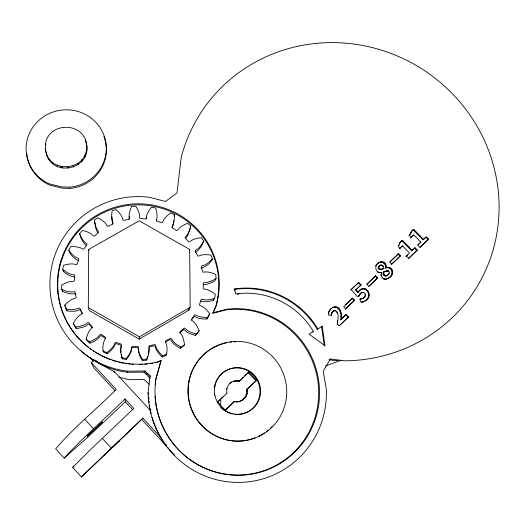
<?xml version="1.0" encoding="UTF-8"?>
<svg xmlns="http://www.w3.org/2000/svg" width="525" height="525" viewBox="0 0 525 525"><rect width="100%" height="100%" fill="white"/><g stroke="black" fill="none" stroke-linecap="round" stroke-linejoin="round"><path stroke-width="0.79" d="M88.312 307.578L88.686 249.454L139.217 220.815L189.63 249.382L190.194 307.25L188.797 310.223L139.178 339.124L89.25 310.551L88.312 307.578L139.407 336.814L190.194 307.25M120.862 352.4L120.901 348.41L121.439 346.329A0.938 0.932 -46.8 0 0 120.796 345.188L116.393 343.731A0.938 0.932 -44.8 0 0 115.185 344.262C113.82 348.351 110.342 351.225 107.054 353.784L103.235 351.927C102.388 347.445 103.005 342.32 105.453 338.369A0.952 0.938 -39.6 0 0 105.125 337.076L101.213 334.497A0.952 0.938 -38.1 0 0 99.894 334.701C97.479 338.336 93.319 340.239 89.427 341.88L86.192 339.071C87.294 335.002 88.633 330.638 91.914 327.771A0.945 0.938 -34.4 0 0 91.934 326.445L88.843 322.941A0.945 0.938 -33.1 0 0 87.518 322.796C84.249 325.684 79.754 326.452 75.574 327.029L73.198 323.485C75.324 319.85 77.739 315.984 81.644 314.062A0.945 0.932 -29.7 0 0 82.018 312.782L79.951 308.615A0.945 0.932 -28.4 0 0 78.717 308.136C74.832 310.072 70.311 309.658 66.143 309.146L64.785 305.117C67.771 302.157 71.098 299.053 75.357 298.2A0.945 0.932 -25.2 0 0 76.046 297.065L75.154 292.517A0.945 0.932 -24 0 0 74.084 291.736C69.864 292.609 65.618 291.053 61.747 289.492L61.497 285.259C65.133 283.178 69.129 281.039 73.448 281.302A0.938 0.925 -20.9 0 0 74.406 280.383L74.734 275.776A0.938 0.925 -19.7 0 0 73.92 274.752C69.641 274.516 65.966 271.937 62.659 269.437L63.518 265.296C67.548 264.219 71.938 263.176 76.027 264.534A0.938 0.919 -16.7 0 0 77.188 263.898L78.704 259.54A0.938 0.919 -15.6 0 0 78.186 258.346C74.143 257.027 71.282 253.608 68.762 250.359L70.665 246.599C74.806 246.586 79.295 246.691 82.871 249.04A0.932 0.919 -12.6 0 0 84.157 248.719L86.75 244.906A0.932 0.919 -11.4 0 0 86.559 243.626C83.016 241.329 81.165 237.307 79.59 233.546L82.405 230.403C86.382 231.44 90.668 232.68 93.496 235.856A0.932 0.912 -8.5 0 0 94.808 235.876L98.3 232.857A0.932 0.912 -7.4 0 0 98.451 231.577L96.475 228.618L94.782 223.02M385.967 267.671C393.264 265.164 394.944 275.73 388.671 278.033C394.498 275.349 392.195 265.598 385.396 268.045C386.702 264.383 382.423 260.754 379.05 262.69C382.292 259.987 387.424 263.707 385.967 267.671L385.396 268.045M111.969 216.766L112.455 223.919M86.625 151.64C90.851 117.252 37.347 120.468 46.41 153.923C52.854 177.621 91.035 169.339 86.612 144.966M340.607 319.863C342.024 314.77 339.714 304.9 332.594 307.657C339.695 303.995 342.786 314.35 341.086 319.6L340.607 319.863L346.093 314.436L348.488 316.923L339.229 325.913L337.601 324.22C337.299 320.112 340.213 312.329 334.806 310.505L333.355 311.036L334.806 310.505M129.058 219.253L129.373 216.241M389.255 277.673L387.601 278.709L388.178 278.355C384.412 280.934 379.536 276.432 381.701 272.416C375.71 273.86 373.505 265.42 378.65 262.868L377.167 264.029L377.718 263.642M328.86 311.443L331.006 308.779L329.057 311.647L328.538 315.072L331.603 315.171L331.859 313.156L332.837 311.463L331.767 312.519L331.15 315.446M337.312 322.245L337.424 320.755M156.607 220.94L156.726 219.509M173.821 220.559L172.476 227.588M223.709 409.369L224.805 410.537L233.927 401.599C241.014 403.318 249.047 396.867 247.229 389.32L256.62 380.251L248.889 372.081L244.65 375.821M236.624 401.907C242.747 401.881 247.826 395.633 246.428 389.648L256.62 380.251M139.178 339.124L139.407 336.814M229.858 383.276L231.597 382.056C227.935 384.359 225.888 388.986 226.938 393.225L217.718 402.104L225.461 410.353L234.649 401.356L237.359 401.664M148.719 394.629L148.089 392.51L150.032 375.742L145.038 370.998L127.267 371.149A88.377 87.603 -2.3 0 1 50.597 273.203A88.377 87.603 -2.3 0 1 149.599 197.328L165.487 201.462L176.971 193.003L181.243 157.323A163.229 157.237 33.8 0 1 361.777 45.301A163.229 157.237 33.8 0 1 498.881 215.362A163.229 157.237 33.8 0 1 345.306 360.819L330.369 359.021L329.201 360.104M166.189 354.762L166.366 353.259M148.805 347.412A0.932 0.932 0 0 1 149.533 346.835L154.068 345.89A0.932 0.932 0 0 1 155.203 346.553C156.056 350.752 159.154 354.008 162.1 356.915L166.103 355.51C167.501 351.186 167.501 346.027 165.559 341.821A0.945 0.938 0 0 1 166.038 340.574L170.225 338.467A0.945 0.938 0 0 1 171.504 338.822C173.447 342.694 177.325 345.056 180.968 347.13L184.505 344.708C183.907 340.567 183.12 336.092 180.226 332.876A0.938 0.938 50.1 0 1 180.364 331.551L183.842 328.447A0.938 0.938 47.2 0 1 185.168 328.453C188.035 331.682 192.38 332.962 196.429 334.012L199.198 330.77C197.544 326.937 195.635 322.836 192.012 320.48A0.938 0.932 41.4 0 1 191.802 319.174L194.335 315.289A0.938 0.932 39.6 0 1 195.615 314.954C199.205 317.323 203.713 317.435 207.874 317.408L209.692 313.582C207.113 310.314 204.218 306.856 200.123 305.524A0.938 0.925 35.4 0 1 199.585 304.316L201.009 299.919A0.932 0.925 33.9 0 1 202.151 299.276C206.213 300.635 210.571 299.591 214.561 298.495L215.322 294.341C211.995 291.861 208.32 289.275 204.041 289.032A0.932 0.925 30.3 0 1 203.208 288.015L203.438 283.415A0.932 0.919 29 0 1 204.369 282.502C208.615 282.772 212.533 280.652 216.083 278.572L215.736 274.385C211.903 272.842 207.71 271.294 203.523 272.153A0.932 0.919 25.7 0 1 202.46 271.386L201.488 266.897A0.932 0.919 24.5 0 1 202.145 265.775C206.292 264.954 209.514 261.909 212.382 259.002L210.965 255.058C206.883 254.553 202.453 254.12 198.647 256.023A0.925 0.912 21.3 0 1 197.426 255.55L195.326 251.468A0.925 0.912 20.1 0 1 195.668 250.222C199.441 248.371 201.751 244.617 203.752 241.087L201.364 237.641C197.315 238.192 192.938 238.901 189.774 241.703A0.925 0.912 17.1 0 1 188.468 241.559L185.391 238.153A0.925 0.912 15.9 0 1 185.397 236.867C188.547 234.124 189.794 229.911 190.805 225.999L187.609 223.282C183.855 224.838 179.826 226.636 177.502 230.147A0.925 0.906 12.9 0 1 176.21 230.337L172.357 227.83A0.925 0.906 11.8 0 1 172.023 226.59C174.352 223.125 174.451 218.748 174.405 214.718L170.618 212.907C167.403 215.362 163.99 218.124 162.665 222.101A0.925 0.906 8.8 0 1 161.47 222.613L157.1 221.176A0.925 0.906 7.7 0 1 156.457 220.054C157.802 216.11 156.745 211.857 155.656 207.979L151.528 207.185C149.061 210.374 146.488 213.924 146.245 218.092A0.925 0.906 4.8 0 1 145.228 218.892L140.628 218.61A0.925 0.906 3.6 0 1 139.716 217.691C139.978 213.524 137.852 209.685 135.791 206.213L131.591 206.496C130.036 210.21 128.474 214.305 129.334 218.393A0.925 0.906 0.7 0 1 128.553 219.424L124.031 220.316A0.925 0.906 -0.4 0 1 122.903 219.667C122.069 215.545 119.004 212.382 116.104 209.547L112.107 210.886C111.576 214.889 111.143 219.253 113.039 222.981A0.925 0.912 -3.3 0 1 112.553 224.175L108.412 226.196A0.925 0.912 -4.4 0 1 107.146 225.848C105.256 222.075 101.456 219.791 97.899 217.783L94.382 220.1L96.049 229.136L97.591 232.673M148.595 353.981L148.851 348.6M166.609 354.395L162.553 355.812C159.567 352.866 156.424 349.571 155.558 345.312A0.945 0.945 0 0 0 154.409 344.636L149.809 345.594A0.945 0.945 0 0 0 149.021 346.671C149.927 351.291 148.142 355.924 146.514 360.17L142.275 360.491L142.452 359.435C140.333 355.806 138.16 351.796 138.436 347.452A0.945 0.945 -55.3 0 0 137.504 346.507L132.805 346.238A0.945 0.945 -52.1 0 0 131.762 347.071C131.506 351.428 128.861 355.156 126.315 358.516L126.354 359.586L122.174 358.792C121.065 354.375 119.884 349.558 121.334 345.083A0.945 0.945 -45.9 0 0 120.678 343.921L116.222 342.444A0.952 0.945 -44 0 0 114.995 342.989C113.61 347.13 110.079 350.044 106.746 352.636L102.874 350.759M200.287 301.35A0.925 0.912 34.4 0 1 201.173 301.12C205.183 302.459 209.482 301.429 213.419 300.346L213.668 298.981M366.489 299.696C371.654 295.903 366.844 286.427 360.852 289.472C368.366 285.003 372.776 298.449 364.895 300.996L367.021 299.388M174.11 216.195L174.405 214.718M74.662 276.931C70.435 276.695 66.813 274.148 63.551 271.681L63.833 270.322M146.514 360.17L147.886 356.258M328.342 312.998L328.611 311.929M155.603 402.143A83.068 81.743 69.9 0 0 247.446 474.475A83.068 81.743 69.9 0 0 318.012 382.298A83.068 81.743 69.9 0 0 226.262 309.835L212.796 313.294L216.005 306.344A80.903 80.194 -2.2 0 0 147.249 204.304A80.903 80.194 -2.2 0 0 57.573 289.006A80.903 80.194 -2.2 0 0 157.06 362.02L161.05 360.498L155.715 379.641A83.068 81.743 69.9 0 0 155.183 384.412M161.05 360.498L155.833 379.378A83.449 82.11 69.7 0 0 233.087 475.092A83.449 82.11 69.7 0 0 319.502 389.589A83.449 82.11 69.7 0 0 226.702 309.258L213.17 312.736M190.805 225.999L188.048 234.741L186.106 238.055M146.291 218.958L146.724 217.586M46.41 153.923C52.861 172.902 83.554 169.962 86.408 150.202M189.177 250.799L189.63 249.382M358.969 295.457L358.7 296.297L360.655 293.344L358.969 295.457L359.481 295.142M378.276 267.547C378.938 263.872 384.497 264.534 383.788 268.4L381.878 269.318L379.7 269.607L378.361 268.334L378.276 267.547L379.621 265.716L379.063 266.096M364.324 297.406L362.88 298.423L365.144 296.363L365.439 294.151L363.805 292.445L362.742 292.287L361.148 292.93L362.742 292.287M385.829 276.084L387.45 275.389L385.829 276.084L383.946 275.402L383.197 273.971L383.184 272.265L387.883 270.736L388.802 271.261L389.425 272.947L387.844 275.034L388.848 273.315M406.455 256.056L409.539 253.07L402.485 245.857L399.984 248.273L398.239 246.488L400.358 242.222L402.406 240.253L412.315 250.373L415.032 247.741L417.322 250.077L408.745 258.398L406.455 256.056L405.838 256.463L407.38 254.966M409.29 235.423L411.055 231.742L413.713 229.32L423.616 239.407L426.32 236.782L428.61 239.111L420.072 247.4L417.788 245.07L420.853 242.091L413.805 234.905L410.694 237.753L413.805 234.905M408.955 235.974L410.924 233.317L411.685 231.282M203.752 241.087C202.151 245.477 199.493 249.926 195.385 252.354M162.1 356.915L162.553 355.812M212.796 313.294L215.611 306.935A80.535 79.839 -2.4 0 0 170.363 211.444A80.535 79.839 -2.4 0 0 69.064 243.935A80.535 79.839 -2.4 0 0 88.679 347.642M212.382 259.002C210.427 263.484 205.879 266.831 201.173 268.058M191.376 320.119L193.463 316.923A0.925 0.919 40.4 0 1 194.723 316.595C198.266 318.931 202.716 319.043 206.817 319.016L209.692 313.582M216.083 278.572L214.928 280.691C211.424 282.739 207.552 284.832 203.365 284.57A0.919 0.912 29.3 0 0 202.906 284.688M94.231 359.874L91.304 362.611L116.222 389.452C96.311 409.375 73.907 427.357 55.683 448.829L64.181 458.122C83.127 437.174 104.921 418.773 125.029 398.941L133.809 408.404L93.693 446.565L72.66 467.394L81.401 476.956L142.872 418.163L161.241 437.955M355.97 284.977L358.778 282.404L361.167 284.872L355.615 290.076L357.696 292.642L360.419 289.715L359.021 290.784L359.533 290.456M357.696 292.642L358.778 291.329M165.172 342.182A0.932 0.925 0 0 1 165.546 341.88L169.667 339.8A0.932 0.925 0 0 1 170.933 340.148C172.843 343.973 176.676 346.303 180.272 348.344L180.968 347.13M330.369 359.021L323.236 371.287L326.327 389.255A90.438 88.987 69.8 0 1 239.787 482.403A90.438 88.987 69.8 0 1 148.089 392.51M184.505 344.708L183.757 345.955L180.272 348.344M398.317 245.798L399.597 244.263M213.419 300.346L214.561 298.495M179.675 332.975L183.107 329.91A0.925 0.925 48.6 0 1 184.413 329.917C187.248 333.106 191.533 334.359 195.523 335.396L196.429 334.012M206.817 319.016L207.874 317.408M199.198 330.77L195.523 335.396M376.359 264.922L375.736 265.867L376.287 265.486M234.36 289.413L234.714 288.914A83.442 82.117 63 0 1 317.868 328.899L317.231 329.26A83.153 81.841 63.1 0 0 234.36 289.413L234.596 290.857M126.354 359.586C128.861 356.265 131.473 352.59 131.729 348.292A0.932 0.932 -53.2 0 1 132.759 347.465L137.386 347.727A0.932 0.932 -56.4 0 1 138.311 348.666C138.036 352.951 140.182 356.908 142.275 360.491M363.799 297.714L365.144 296.363M341.086 319.6L342.116 318.386M145.038 370.998L144.007 372.127L127.358 372.271A82.871 82.222 -3.9 0 1 80.397 350.142M81.401 476.956L142.872 418.163M354.624 300.195L345.247 309.1L354.624 300.195L352.616 298.121L345.463 304.874M368.917 286.164L377.672 277.856L375.67 275.796L366.916 284.104M391.204 264.567L400.516 255.721L398.521 253.673L389.786 261.955M377.672 277.856L368.865 286.394L366.857 284.327L375.67 275.796M400.516 255.721L391.788 264.18L389.786 262.132L398.521 253.673M346.093 314.436L342.681 317.546L343.16 317.277M400.358 242.222L399.761 242.655L401.796 240.686L411.685 250.786L415.032 247.741M417.657 244.998L420.853 242.091M411.567 231.249L413.083 229.779L422.966 239.846L425.125 237.753M339.334 325.605L348.488 316.923M408.128 258.799L417.322 250.077M420 247.268L428.61 239.111M354.244 286.643L350.792 289.971L358.778 282.404M355.615 290.076L361.167 284.872M352.616 298.121L343.724 306.731L345.732 308.812M217.685 401.789L222.836 396.828M248.889 372.081L239.689 380.947L236.768 380.546L233.369 381.34C237.963 380.815 239.925 382.449 242.937 377.475M114.87 445.121L119.608 440.554L104.482 454.978L111.123 448.593M125.029 398.941L125.331 401.776L87.944 437.036L64.181 458.122M330.553 309.067L333.053 307.361M72.66 467.394L74.123 466.207M386.873 275.75L388.421 274.673M413.083 229.779L413.713 229.32M360.137 293.665L361.666 292.609M410.301 233.763L410.924 233.317M332.377 311.745L333.815 310.754M401.796 240.686L402.406 240.253M402.485 245.857L399.387 248.692L399.984 248.273M380.015 262.329L380.572 261.936M380.966 262.172L381.531 261.785M381.898 262.224L382.462 261.837M382.81 262.493L383.375 262.106M380.467 265.112L379.91 265.493L381.334 264.922M383.67 262.966L384.241 262.579M378.532 266.779L379.089 266.398M381.603 265.506L382.161 265.118M384.458 263.635L385.028 263.248M378.361 268.334L378.919 267.96L378.833 267.166M382.351 266.057L382.915 265.676M385.147 264.593L385.717 264.206M378.866 269.082L379.424 268.708L381.268 269.266L383.788 268.4M382.764 266.595L383.329 266.214M422.966 239.846L423.616 239.407M379.7 269.607L380.258 269.233M385.488 265.696L386.059 265.315M380.704 269.64L381.268 269.266M377.442 272.272L377.993 271.904M381.878 269.318L382.443 268.944M385.553 266.871L386.124 266.497M378.577 272.678L379.129 272.311M411.685 250.786L412.315 250.373M386.892 267.803L387.47 267.422M379.792 272.79L380.349 272.423M388.297 267.803L388.874 267.428M381.137 272.783L381.701 272.416M389.648 268.242L390.226 267.862M380.769 274.175L381.334 273.814M385.383 271.215L383.184 272.265M386.748 270.775L386.177 271.143L387.883 270.736M380.697 275.553L381.262 275.192M383.197 273.971L383.768 273.61L383.749 271.897M387.785 271.287L388.362 270.913M390.922 269.207L391.506 268.833M383.46 274.739L384.024 274.378L383.768 273.61M388.224 271.635L388.802 271.261M391.552 270.001L392.136 269.627M361.856 289.078L362.375 288.75M333.67 307.289L334.13 307M383.946 275.402L384.51 275.041L386.4 275.73M362.88 288.894L363.405 288.56M329.372 310.465L329.818 310.177M391.965 270.88L392.549 270.513M334.747 307.151L335.213 306.863M363.917 288.934L364.442 288.606M384.818 275.986L385.389 275.632M381.852 278.086L382.417 277.732M335.816 307.243L336.282 306.954M388.52 274.194L389.097 273.827M392.168 271.832L392.752 271.464M364.96 289.223L365.492 288.894M392.149 272.836L392.733 272.468M336.86 307.558L337.332 307.269M365.997 289.787L366.522 289.452M391.906 273.879L392.49 273.512M328.204 313.537L328.657 313.261M383.532 279.182L384.097 278.827M359.618 294.23L360.137 293.908M359.258 294.794L359.769 294.473M337.857 308.116L338.33 307.821M391.427 274.956L392.011 274.595M385.055 279.044L384.484 279.398L386.065 279.037M363.28 292.766L363.805 292.445M366.995 290.647L367.526 290.318M390.705 276.052L391.289 275.691M331.767 312.519L332.22 312.244M389.727 277.128L390.311 276.767M386.538 279.162L387.109 278.808M331.406 313.438L331.859 313.156M335.777 310.728L334.34 310.787M338.783 308.91L339.248 308.621M367.854 291.736L368.392 291.408M336.243 311.712L336.709 311.43M339.465 309.809L339.938 309.52M364.914 294.473L365.439 294.151M359.901 290.049L361.371 289.137M368.406 292.891L368.944 292.569M234.714 288.914L235.535 294A78.153 76.913 63 0 1 313.464 331.485L309.087 334.13L324.975 345.758L322.232 326.261L321.582 326.635L324.312 346.067M317.231 329.26L322.232 326.261M336.807 312.519L337.28 312.237M365.013 295.568L365.544 295.253M339.983 310.892L340.456 310.61M361.876 298.869L362.394 298.554L359.704 299.257L363.405 298.115M368.675 294.092L369.213 293.77M337.201 313.563L337.673 313.287M378.092 263.255L379.608 262.297M340.351 312.145L340.823 311.863M368.694 295.299L369.226 294.978M368.465 296.487L369.003 296.172M340.587 313.523L341.06 313.241M368.005 297.642L368.543 297.334M367.342 298.725L367.874 298.417M363.825 301.501L361.732 302.223L363.3 301.803M312.841 331.846L313.464 331.485M340.745 316.582L341.217 316.306M337.135 324.476L337.601 324.22M236.04 380.933L236.768 380.546M238.724 381.242L239.472 380.861M238.934 381.327L239.689 380.947M363.832 301.534L365.426 300.687M226.249 388.874L226.912 388.539M226.275 393.52L226.938 393.225M230.902 382.43L234.084 380.953M86.192 339.071L86.776 340.397L89.965 343.173C93.804 341.552 97.906 339.675 100.288 336.085A0.938 0.925 -38.8 0 1 101.594 335.882L105.453 338.428A0.938 0.925 -40.4 0 1 105.787 338.769M246.428 389.648L247.229 389.32M246.684 391.21L247.485 390.895M157.592 362.106L160.906 360.846M246.409 393.934L247.209 393.638M325.474 365.971L340.889 360.367M245.451 396.487L246.245 396.204M233.927 401.599L234.649 401.356M243.869 398.692L244.65 398.423M241.769 400.398L242.537 400.148M224.805 410.537L225.461 410.353M359.212 295.982L357.151 296.356L351.291 289.642M73.198 323.485L76.302 328.519C80.417 327.948 84.86 327.193 88.075 324.345A0.932 0.925 -33.7 0 1 89.388 324.489L92.439 327.941M362.257 301.921L360.741 302.039L360.216 298.948M142.452 359.435L146.751 359.113M66.143 309.146L66.99 310.872C71.098 311.377 75.567 311.784 79.393 309.875A0.932 0.919 -28.9 0 1 80.614 310.347L82.313 313.773M329.103 359.802L336.105 360.642A153.169 147.86 34.2 0 0 337.706 360.609M121.301 354.742L122.082 357.715L126.315 358.516M166.477 444.859L165.04 444.563L141.855 419.58M150.813 410.845L113.978 371.241L112.586 370.873L98.116 362.617L95.918 360.426M118.893 377.094L128.763 379.667L144.218 379.529L149.238 384.3M61.747 289.492L62.652 291.473C66.472 293.022 70.658 294.551 74.826 293.692A0.932 0.919 -24.5 0 1 75.876 294.459M78.868 260.735C74.32 258.95 70.16 255.071 68.762 250.359M86.572 245.785C82.766 242.872 80.64 238.12 79.59 233.546M89.493 357.243L93.424 361.154M425.663 237.228L427.947 239.551M409.572 235.535L411.318 237.313M414.402 248.161L416.686 250.491M397.924 254.08L399.919 256.128M375.119 276.157L377.121 278.211M150.006 378.295L144.007 372.127L150.032 375.742L150.288 377.298M358.267 282.752L360.649 285.213M352.117 298.43L354.119 300.503M345.601 314.711L347.996 317.192M248.082 372.52L255.76 380.638M114.982 390.613L94.093 368.11L91.304 362.611M125.331 401.776L132.923 409.959M84.656 419.199L93.476 428.774M102.283 438.329L111.359 448.186M356.127 289.748L358.208 292.32M384.024 274.378L384.51 275.041M378.919 267.96L379.424 268.708M75.574 327.029L76.302 328.519M64.785 305.117L66.99 310.872M89.427 341.88L89.965 343.173M62.659 269.437L63.551 271.681M45.242 148.805L46.83 155.341M48.923 158.57L49.324 159.968M45.485 143.561L45.905 145.031M52.598 162.422L52.979 163.8M57.186 165.211L57.547 166.583M106.746 352.636L107.054 353.784M60.847 166.3L61.189 167.659M62.219 166.747L62.56 168.105M86.828 146.429L85.418 139.867M113.978 371.241L114.299 372.632M67.817 166.93L68.125 168.289M88.686 249.454L88.987 250.878M73.119 165.743L73.402 167.107M77.93 163.268L78.186 164.64M81.913 159.679L82.149 161.07M94.382 220.1L94.841 222.981M84.807 155.216L85.03 156.634M122.082 357.715L122.174 358.792M127.267 371.149L127.358 372.271M62.573 290.082L62.652 291.473M188.783 308.582L188.797 310.223M214.298 387.752A23.284 22.916 69.7 0 1 239.899 368.143A23.284 22.916 69.7 0 1 259.855 394.026A23.284 22.916 69.7 0 1 234.747 414.271M232.516 413.91A23.284 22.916 69.7 0 1 226.82 411.876M226.157 411.521A23.284 22.916 69.7 0 1 220.743 407.367M214.502 395.338A23.284 22.916 69.7 0 1 214.259 393.822M255.078 437.791A49.737 48.943 69.8 0 1 193.646 414.271A49.737 48.943 69.8 0 1 209.403 350.129M210.059 349.689A49.737 48.943 69.8 0 1 223.027 343.737M224.556 343.324A49.737 48.943 69.8 0 1 226.111 342.956M230.048 342.261A49.737 48.943 69.8 0 1 231.63 342.077M233.993 341.9A49.737 48.943 69.8 0 1 235.574 341.841M272.37 426.195A49.737 48.943 69.8 0 1 270.651 427.901M268.223 430.054A49.737 48.943 69.8 0 1 266.319 431.55M264.357 432.935A49.737 48.943 69.8 0 1 258.779 436.163M174.53 454.926A85.037 83.711 71.1 0 1 169.608 449.676M168.571 448.442A85.037 83.711 71.1 0 1 167.554 447.188M166.556 445.922A85.037 83.711 71.1 0 1 152.145 417.467M151.121 413.628A85.037 83.711 71.1 0 1 150.76 412.072M150.275 409.717A85.037 83.711 71.1 0 1 149.986 408.135M149.723 406.553A85.037 83.711 71.1 0 1 149.494 404.959M149.205 402.57A85.037 83.711 71.1 0 1 149.048 400.975M148.923 399.387A85.037 83.711 71.1 0 1 148.792 396.998M156.929 362.362A80.535 79.839 -2.4 0 1 155.347 362.716M152.939 363.202A80.535 79.839 -2.4 0 1 150.511 363.608M147.243 364.042A80.535 79.839 -2.4 0 1 144.775 364.278M142.308 364.442A80.535 79.839 -2.4 0 1 139.84 364.527M133.317 364.396A80.535 79.839 -2.4 0 1 131.683 364.284M130.049 364.133A80.535 79.839 -2.4 0 1 128.408 363.95M126.774 363.733A80.535 79.839 -2.4 0 1 125.14 363.484M123.513 363.202A80.535 79.839 -2.4 0 1 121.892 362.887M120.284 362.539A80.535 79.839 -2.4 0 1 118.683 362.158M117.095 361.751A80.535 79.839 -2.4 0 1 115.526 361.312M114.745 361.075A80.535 79.839 -2.4 0 1 112.422 360.334M110.873 359.802A80.535 79.839 -2.4 0 1 101.797 355.911M100.334 355.156A80.535 79.839 -2.4 0 1 95.379 352.308M94.697 351.875A80.535 79.839 -2.4 0 1 93.332 350.989M91.317 349.598A80.535 79.839 -2.4 0 1 89.992 348.633M155.498 401.349A83.068 81.743 69.9 0 1 155.065 396.546M237.425 294.19A77.89 76.657 63.1 0 1 238.927 294.026M220.461 399.249A8.197 8.078 77.2 0 1 220.126 404.834M103.891 136.323A39.9 38.574 -5.3 0 1 70.173 188.416L62.081 188.153L49.704 185.108A39.9 38.574 -5.3 0 1 26.762 153.477M87.741 435.684L87.301 436.295L102.408 421.923L87.741 435.684M69.877 187.162L61.747 186.9L49.304 183.835A40.097 38.758 -5.3 0 1 37.787 121.4A40.097 38.758 -5.3 0 1 102.473 131.854A40.097 38.758 -5.3 0 1 69.877 187.162M214.915 386.164A23.389 23.015 69.6 0 0 244.945 413.149A23.389 23.015 69.6 0 0 252.748 373.577A23.389 23.015 69.6 0 0 214.915 386.164M189.125 381.124A49.96 49.16 69.6 0 0 253.391 438.618A49.96 49.16 69.6 0 0 269.863 354.053A49.96 49.16 69.6 0 0 189.125 381.124"/></g></svg>
